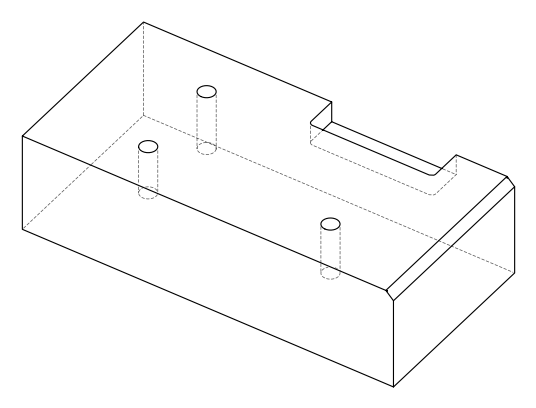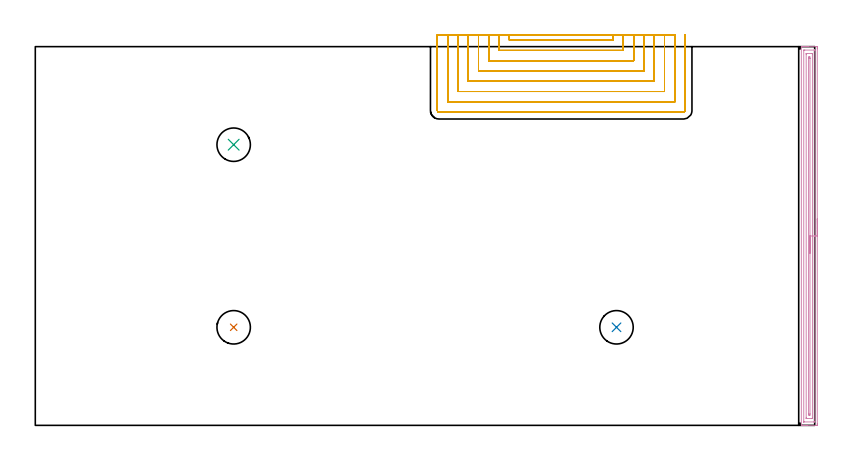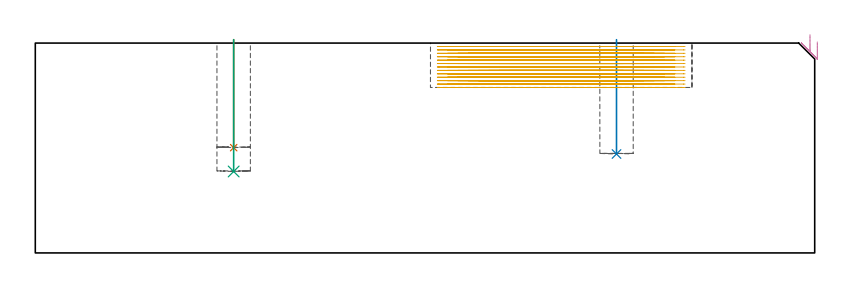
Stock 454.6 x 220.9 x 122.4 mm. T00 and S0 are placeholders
(PLAN: 5 operations, 2 tool changes, 78.1 min)
(1 INDEXABLE_INSERT_DRILL_BLIND_HOLE_FROM_SOLID | STEP1POCKET | NXT0302_010 | 0.25 min | 18117 mm3)
(2 INDEXABLE_INSERT_DRILL_BLIND_HOLE_FROM_SOLID_1 | STEP1POCKET_1 | NXT0302_010 | 0.27 min | 19220 mm3)
(3 INDEXABLE_INSERT_DRILL_BLIND_HOLE_FROM_SOLID_2 | STEP1POCKET_2 | NXT0302_010 | 0.31 min | 22263 mm3)
(4 AREA_MILL | FG_CHAMFER_SURFACE | UGT0205_001 | 7.26 min | 9547 mm3)
(5 MILL_SLOT | SLOT_PARTIAL_RECTANGULAR | NXT0201_009 | Follow Part, ap 2, ae 75% | 70.05 min | 166462 mm3)
(TOOL NXT0302_010 | Index. Insert Drill 19.5mm [880-D1950L25-05] | D19.5 PA176 FL98 Z2)
(TOOL UGT0205_001 | Chamfer Mill 20 x 3 x 45 deg. | D20 FL50 Z2)
(TOOL NXT0201_009 | ENDMILL 8mm [2P460-0800-NA 1630] | D8 FL26 Z6)
(OP 1 INDEXABLE_INSERT_DRILL_BLIND_HOLE_FROM_SOLID)
G17 G21 G94 G90
T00 M6
G54
G17 G0 G90 X115.7 Y57.2 S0 M3
G43 Z132.4 H1
G94 G81 G98 Z61.4 F250. R124.4
G80
M5
M2
(OP 2 INDEXABLE_INSERT_DRILL_BLIND_HOLE_FROM_SOLID_1)
G17 G21 G94 G90
T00 M6
G54
G17 G0 G90 X339. Y57.2 S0 M3
G43 Z132.4 H1
G94 G81 G98 Z57.7 F250. R124.4
G80
M5
M2
(OP 3 INDEXABLE_INSERT_DRILL_BLIND_HOLE_FROM_SOLID_2)
G17 G21 G94 G90
T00 M6
G54
G17 G0 G90 X115.7 Y163.7 S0 M3
G43 Z132.4 H1
G94 G81 G98 Z47.5 F250. R124.4
G80
M5
M2
(OP 4 AREA_MILL)
G17 G21 G94 G90
T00 M6
G54
G17 G0 G90 X456.1 Y120.45 S1061 M3
G43 Z132.4 H0
Z123.1
G94 G1 Y120.412 Z122.228 F250.
Y120.298 Z121.364
Y120.109 Z120.512
Y119.847 Z119.68
Y119.513 Z118.874
Y119.11 Z118.1
Y118.642 Z117.364
Y118.11 Z116.672
Y117.521 Z116.029
Y116.878 Z115.44
Y116.186 Z114.908
Y115.45 Z114.44
Y114.676 Z114.037
Y113.87 Z113.703
Y113.038 Z113.441
Y112.186 Z113.252
Y111.322 Z113.138
Y110.45 Z113.1
Y0.88
X456.098 Y0.613 Z113.102
X456.092 Y0.007 Z113.106
X456.083 Y0.004 Z113.114
X455.473 Y0. Z113.724
X455.193 Z114.005
X450.109 Z119.085
X449.548 Z119.649
X449.215 Z119.981
X448.654 Z120.542
X448.321 Z120.874
X447.267 Z121.932
X446.866 Y0.002 Z122.325
X446.835 Y0.004 Z122.357
X446.803 Y0.01 Z122.388
X446.8 Y0.166 Z122.4
Y220.734
X446.802 Y220.89 Z122.388
X446.864 Y220.893 Z122.327
X447.267 Y220.9 Z121.932
X447.655 Z121.545
X448.321 Z120.874
X449.548 Z119.649
X450.109 Z119.085
X450.723 Z118.473
X455.473 Y220.899 Z113.724
X456.083 Y220.896 Z113.114
X456.092 Y220.893 Z113.106
X456.097 Y220.287 Z113.103
X456.1 Y219.661 Z113.1
Y110.45
X454.686 Z114.514
X454.685 Y2.293 Z114.515
X454.681 Y2.186 Z114.519
X454.672 Y2.01 Z114.528
X454.579 Y2.007 Z114.621
X454.084 Y2.001 Z115.116
X448.321 Z120.879
X448.264 Y2.004 Z120.936
X448.232 Y2.01 Z120.968
X448.221 Y2.023 Z120.979
X448.218 Y2.079 Z120.982
X448.215 Y2.292 Z120.985
X448.214 Y2.399 Z120.986
X448.215 Y218.607 Z120.985
X448.219 Y218.714 Z120.981
X448.228 Y218.89 Z120.972
X448.321 Y218.893 Z120.879
X448.816 Y218.899 Z120.384
X454.579 Z114.621
X454.636 Y218.896 Z114.564
X454.668 Y218.89 Z114.532
X454.679 Y218.877 Z114.521
X454.682 Y218.821 Z114.518
X454.685 Y218.608 Z114.515
X454.686 Y218.501 Z114.514
Y110.45
X453.272 Z115.928
X453.271 Y4.598 Z115.929
X453.27 Y4.185 Z115.93
X453.267 Y4.065 Z115.933
X453.265 Y4.015 Z115.935
X453.161 Y4.008 Z116.039
X452.975 Y4.001 Z116.225
X449.924 Y4. Z119.276
X449.801 Y4.002 Z119.399
X449.702 Y4.006 Z119.498
X449.641 Y4.01 Z119.559
X449.635 Y4.027 Z119.565
X449.633 Y4.185 Z119.567
X449.629 Y4.664 Z119.571
Y216.302
X449.63 Y216.715 Z119.57
X449.633 Y216.835 Z119.567
X449.635 Y216.885 Z119.565
X449.739 Y216.892 Z119.461
X449.925 Y216.899 Z119.275
X452.976 Y216.9 Z116.224
X453.099 Y216.898 Z116.101
X453.198 Y216.895 Z116.002
X453.259 Y216.89 Z115.941
X453.265 Y216.873 Z115.935
X453.267 Y216.715 Z115.933
X453.271 Y216.236 Z115.929
X453.272 Y110.45 Z115.928
X451.857 Z117.343
Y6.864
X451.852 Y6.051 Z117.348
X451.85 Y6.017 Z117.35
X451.45 Y6.01 Z117.75
X451.05 Y6.02 Z118.15
X451.043 Y6.824 Z118.157
Y6.864
Y214.076
X451.05 Y214.883 Z118.15
X451.45 Y214.89 Z117.75
X451.85 Y214.88 Z117.35
X451.857 Y214.076 Z117.343
Y214.036
Y110.45
Y109.578 Z117.381
Y108.714 Z117.495
Y107.862 Z117.683
Y107.03 Z117.946
Y106.224 Z118.28
Y105.45 Z118.682
Y104.714 Z119.151
Y104.022 Z119.682
Y103.379 Z120.272
Y102.79 Z120.915
Y102.258 Z121.607
Y101.79 Z122.343
Y101.387 Z123.116
Y101.053 Z123.922
Y100.791 Z124.754
Y100.602 Z125.606
Y100.488 Z126.471
Y100.45 Z127.343
G0 Z132.4
M5
M2
(OP 5 MILL_SLOT)
G17 G21 G94 G90
T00 M6
G54
G17 G0 G90 X276.5 Y227.9 S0 M3
G43 Z132.4 H1
Z120.408
G94 G1 Y224.9 F250.
Y224.7 F500.
X337.
Y224.9
Y227.9 F250.
X270.5
Y224.9
Y218.7 F500.
X343.
Y224.9
Y227.9 F250.
X264.5
Y224.9
Y212.7 F500.
X349.
Y224.9
Y227.9 F250.
X258.5
Y224.9
Y206.7 F500.
X355.
Y224.9
Y227.9 F250.
X252.5
Y224.9
Y200.7 F500.
X361.
Y224.9
Y227.9 F250.
X246.5
Y224.9
Y194.7 F500.
X367.
Y224.9
Y227.9 F250.
X240.5
Y224.9
Y188.7 F500.
X373.
Y224.9
Y227.9 F250.
X234.5
Y224.9
Y183.6 F500.
G3 X235.4 Y182.7 R0.9
G1 X378.1
G3 X379. Y183.6 R0.9
G1 Y224.9
Y227.9 F250.
G0 X276.5 Z118.415
G1 Y224.9
Y224.7 F500.
X337.
Y224.9
Y227.9 F250.
X270.5
Y224.9
Y218.7 F500.
X343.
Y224.9
Y227.9 F250.
X264.5
Y224.9
Y212.7 F500.
X349.
Y224.9
Y227.9 F250.
X258.5
Y224.9
Y206.7 F500.
X355.
Y224.9
Y227.9 F250.
X252.5
Y224.9
Y200.7 F500.
X361.
Y224.9
Y227.9 F250.
X246.5
Y224.9
Y194.7 F500.
X367.
Y224.9
Y227.9 F250.
X240.5
Y224.9
Y188.7 F500.
X373.
Y224.9
Y227.9 F250.
X234.5
Y224.9
Y183.6 F500.
G3 X235.4 Y182.7 R0.9
G1 X378.1
G3 X379. Y183.6 R0.9
G1 Y224.9
Y227.9 F250.
G0 X276.5 Z116.423
G1 Y224.9
Y224.7 F500.
X337.
Y224.9
Y227.9 F250.
X270.5
Y224.9
Y218.7 F500.
X343.
Y224.9
Y227.9 F250.
X264.5
Y224.9
Y212.7 F500.
X349.
Y224.9
Y227.9 F250.
X258.5
Y224.9
Y206.7 F500.
X355.
Y224.9
Y227.9 F250.
X252.5
Y224.9
Y200.7 F500.
X361.
Y224.9
Y227.9 F250.
X246.5
Y224.9
Y194.7 F500.
X367.
Y224.9
Y227.9 F250.
X240.5
Y224.9
Y188.7 F500.
X373.
Y224.9
Y227.9 F250.
X234.5
Y224.9
Y183.6 F500.
G3 X235.4 Y182.7 R0.9
G1 X378.1
G3 X379. Y183.6 R0.9
G1 Y224.9
Y227.9 F250.
G0 X276.5 Z114.431
G1 Y224.9
Y224.7 F500.
X337.
Y224.9
Y227.9 F250.
X270.5
Y224.9
Y218.7 F500.
X343.
Y224.9
Y227.9 F250.
X264.5
Y224.9
Y212.7 F500.
X349.
Y224.9
Y227.9 F250.
X258.5
Y224.9
Y206.7 F500.
X355.
Y224.9
Y227.9 F250.
X252.5
Y224.9
Y200.7 F500.
X361.
Y224.9
Y227.9 F250.
X246.5
Y224.9
Y194.7 F500.
X367.
Y224.9
Y227.9 F250.
X240.5
Y224.9
Y188.7 F500.
X373.
Y224.9
Y227.9 F250.
X234.5
Y224.9
Y183.6 F500.
G3 X235.4 Y182.7 R0.9
G1 X378.1
G3 X379. Y183.6 R0.9
G1 Y224.9
Y227.9 F250.
G0 X276.5 Z112.438
G1 Y224.9
Y224.7 F500.
X337.
Y224.9
Y227.9 F250.
X270.5
Y224.9
Y218.7 F500.
X343.
Y224.9
Y227.9 F250.
X264.5
Y224.9
Y212.7 F500.
X349.
Y224.9
Y227.9 F250.
X258.5
Y224.9
Y206.7 F500.
X355.
Y224.9
Y227.9 F250.
X252.5
Y224.9
Y200.7 F500.
X361.
Y224.9
Y227.9 F250.
X246.5
Y224.9
Y194.7 F500.
X367.
Y224.9
Y227.9 F250.
X240.5
Y224.9
Y188.7 F500.
X373.
Y224.9
Y227.9 F250.
X234.5
Y224.9
Y183.6 F500.
G3 X235.4 Y182.7 R0.9
G1 X378.1
G3 X379. Y183.6 R0.9
G1 Y224.9
Y227.9 F250.
G0 X276.5 Z110.446
G1 Y224.9
Y224.7 F500.
X337.
Y224.9
Y227.9 F250.
X270.5
Y224.9
Y218.7 F500.
X343.
Y224.9
Y227.9 F250.
X264.5
Y224.9
Y212.7 F500.
X349.
Y224.9
Y227.9 F250.
X258.5
Y224.9
Y206.7 F500.
X355.
Y224.9
Y227.9 F250.
X252.5
Y224.9
Y200.7 F500.
X361.
Y224.9
Y227.9 F250.
X246.5
Y224.9
Y194.7 F500.
X367.
Y224.9
Y227.9 F250.
X240.5
Y224.9
Y188.7 F500.
X373.
Y224.9
Y227.9 F250.
X234.5
Y224.9
Y183.6 F500.
G3 X235.4 Y182.7 R0.9
G1 X378.1
G3 X379. Y183.6 R0.9
G1 Y224.9
Y227.9 F250.
G0 X276.5 Z108.454
G1 Y224.9
Y224.7 F500.
X337.
Y224.9
Y227.9 F250.
X270.5
Y224.9
Y218.7 F500.
X343.
Y224.9
Y227.9 F250.
X264.5
Y224.9
Y212.7 F500.
X349.
Y224.9
Y227.9 F250.
X258.5
Y224.9
Y206.7 F500.
X355.
Y224.9
Y227.9 F250.
X252.5
Y224.9
Y200.7 F500.
X361.
Y224.9
Y227.9 F250.
X246.5
Y224.9
Y194.7 F500.
X367.
Y224.9
Y227.9 F250.
X240.5
Y224.9
Y188.7 F500.
X373.
Y224.9
Y227.9 F250.
X234.5
Y224.9
Y183.6 F500.
G3 X235.4 Y182.7 R0.9
G1 X378.1
G3 X379. Y183.6 R0.9
G1 Y224.9
Y227.9 F250.
G0 X276.5 Z106.462
G1 Y224.9
Y224.7 F500.
X337.
Y224.9
Y227.9 F250.
X270.5
Y224.9
Y218.7 F500.
X343.
Y224.9
Y227.9 F250.
X264.5
Y224.9
Y212.7 F500.
X349.
Y224.9
Y227.9 F250.
X258.5
Y224.9
Y206.7 F500.
X355.
Y224.9
Y227.9 F250.
X252.5
Y224.9
Y200.7 F500.
X361.
Y224.9
Y227.9 F250.
X246.5
Y224.9
Y194.7 F500.
X367.
Y224.9
Y227.9 F250.
X240.5
Y224.9
Y188.7 F500.
X373.
Y224.9
Y227.9 F250.
X234.5
Y224.9
Y183.6 F500.
G3 X235.4 Y182.7 R0.9
G1 X378.1
G3 X379. Y183.6 R0.9
G1 Y224.9
Y227.9 F250.
G0 X276.5 Z104.469
G1 Y224.9
Y224.7 F500.
X337.
Y224.9
Y227.9 F250.
X270.5
Y224.9
Y218.7 F500.
X343.
Y224.9
Y227.9 F250.
X264.5
Y224.9
Y212.7 F500.
X349.
Y224.9
Y227.9 F250.
X258.5
Y224.9
Y206.7 F500.
X355.
Y224.9
Y227.9 F250.
X252.5
Y224.9
Y200.7 F500.
X361.
Y224.9
Y227.9 F250.
X246.5
Y224.9
Y194.7 F500.
X367.
Y224.9
Y227.9 F250.
X240.5
Y224.9
Y188.7 F500.
X373.
Y224.9
Y227.9 F250.
X234.5
Y224.9
Y183.6 F500.
G3 X235.4 Y182.7 R0.9
G1 X378.1
G3 X379. Y183.6 R0.9
G1 Y224.9
Y227.9 F250.
G0 X276.5 Z102.477
G1 Y224.9
Y224.7 F500.
X337.
Y224.9
Y227.9 F250.
X270.5
Y224.9
Y218.7 F500.
X343.
Y224.9
Y227.9 F250.
X264.5
Y224.9
Y212.7 F500.
X349.
Y224.9
Y227.9 F250.
X258.5
Y224.9
Y206.7 F500.
X355.
Y224.9
Y227.9 F250.
X252.5
Y224.9
Y200.7 F500.
X361.
Y224.9
Y227.9 F250.
X246.5
Y224.9
Y194.7 F500.
X367.
Y224.9
Y227.9 F250.
X240.5
Y224.9
Y188.7 F500.
X373.
Y224.9
Y227.9 F250.
X234.5
Y224.9
Y183.6 F500.
G3 X235.4 Y182.7 R0.9
G1 X378.1
G3 X379. Y183.6 R0.9
G1 Y224.9
Y227.9 F250.
G0 X276.5 Z100.485
G1 Y224.9
Y224.7 F500.
X337.
Y224.9
Y227.9 F250.
X270.5
Y224.9
Y218.7 F500.
X343.
Y224.9
Y227.9 F250.
X264.5
Y224.9
Y212.7 F500.
X349.
Y224.9
Y227.9 F250.
X258.5
Y224.9
Y206.7 F500.
X355.
Y224.9
Y227.9 F250.
X252.5
Y224.9
Y200.7 F500.
X361.
Y224.9
Y227.9 F250.
X246.5
Y224.9
Y194.7 F500.
X367.
Y224.9
Y227.9 F250.
X240.5
Y224.9
Y188.7 F500.
X373.
Y224.9
Y227.9 F250.
X234.5
Y224.9
Y183.6 F500.
G3 X235.4 Y182.7 R0.9
G1 X378.1
G3 X379. Y183.6 R0.9
G1 Y224.9
Y227.9 F250.
G0 X276.5 Z98.492
G1 Y224.9
Y224.7 F500.
X337.
Y224.9
Y227.9 F250.
X270.5
Y224.9
Y218.7 F500.
X343.
Y224.9
Y227.9 F250.
X264.5
Y224.9
Y212.7 F500.
X349.
Y224.9
Y227.9 F250.
X258.5
Y224.9
Y206.7 F500.
X355.
Y224.9
Y227.9 F250.
X252.5
Y224.9
Y200.7 F500.
X361.
Y224.9
Y227.9 F250.
X246.5
Y224.9
Y194.7 F500.
X367.
Y224.9
Y227.9 F250.
X240.5
Y224.9
Y188.7 F500.
X373.
Y224.9
Y227.9 F250.
X234.5
Y224.9
Y183.6 F500.
G3 X235.4 Y182.7 R0.9
G1 X378.1
G3 X379. Y183.6 R0.9
G1 Y224.9
Y227.9 F250.
G0 X276.5 Z96.5
G1 Y224.9
Y224.7 F500.
X337.
Y224.9
Y227.9 F250.
X270.5
Y224.9
Y218.7 F500.
X343.
Y224.9
Y227.9 F250.
X264.5
Y224.9
Y212.7 F500.
X349.
Y224.9
Y227.9 F250.
X258.5
Y224.9
Y206.7 F500.
X355.
Y224.9
Y227.9 F250.
X252.5
Y224.9
Y200.7 F500.
X361.
Y224.9
Y227.9 F250.
X246.5
Y224.9
Y194.7 F500.
X367.
Y224.9
Y227.9 F250.
X240.5
Y224.9
Y188.7 F500.
X373.
Y224.9
Y227.9 F250.
X234.5
Y224.9
Y183.6 F500.
G3 X235.4 Y182.7 R0.9
G1 X378.1
G3 X379. Y183.6 R0.9
G1 Y224.9
Y227.9 F250.
G0 Z132.4
M5
M2
